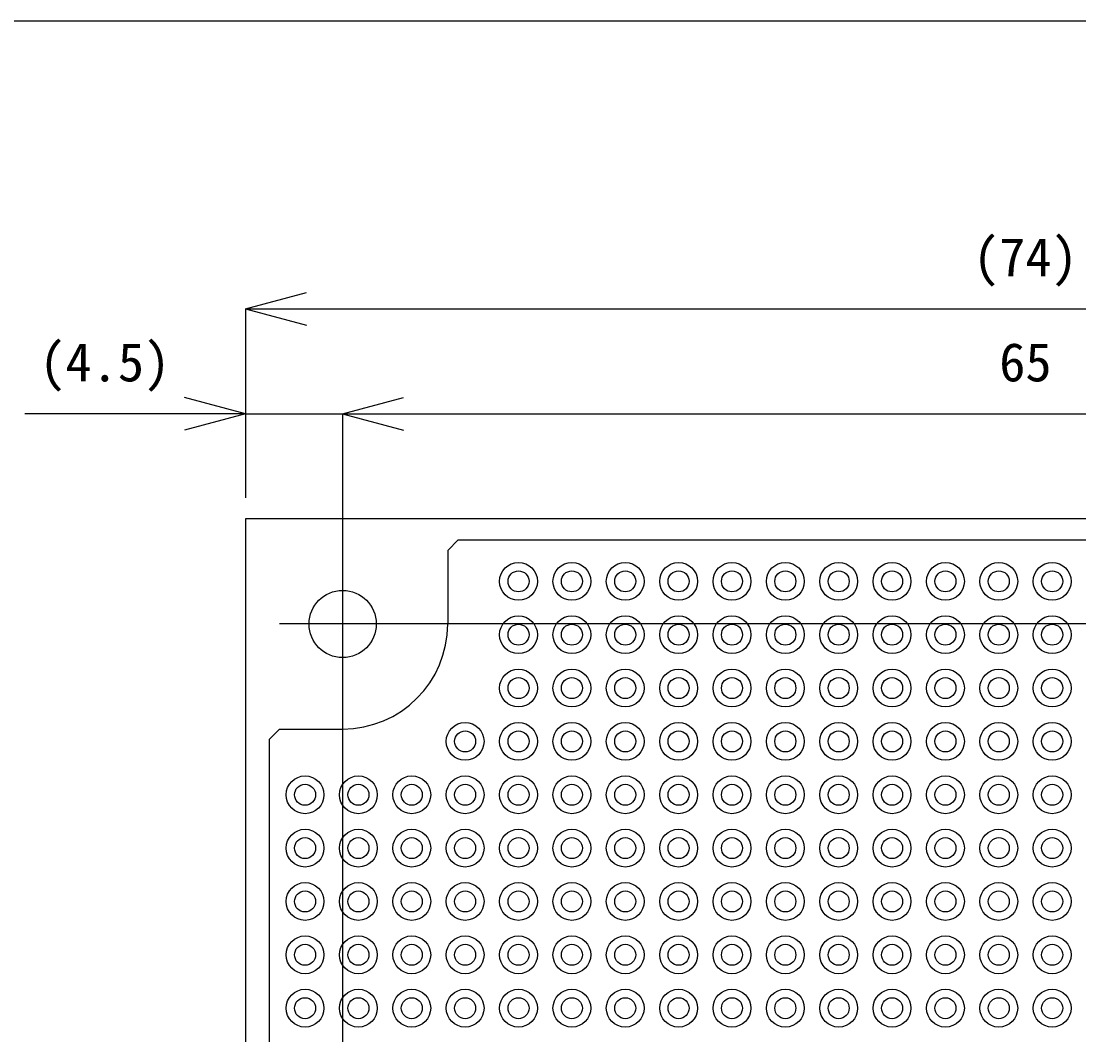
# Model space of a CAD drawing. Units: millimetres on the paper. Extents: x -138 to 138, y -95 to 95.
# Drawn here: x -17.8 to 32.5, y 46.7 to 95 of the extents above; entities that cross this region are included whole.
import ezdxf
from ezdxf.enums import TextEntityAlignment as Align

# ---------------------------------------------------------------- set-up
doc = ezdxf.new("R2010")
doc.units = ezdxf.units.MM
doc.layers.add('0-0', color=4, linetype='Continuous')
doc.layers.add('0-1', color=7, linetype='Continuous')
doc.styles.add('ＭＳ ゴシック', font='')
doc.styles.get('ＭＳ ゴシック').set_extended_font_data('MS Gothic')

msp = doc.modelspace()

# ---------------------------------------------------------------- linework, layer by layer
at = {"layer": '0-0'}
for p, q in [((-7.125, 81.3), (-4.227, 82.076)), ((-7.125, 81.3), (67.125, 81.3)), ((-7.125, 81.3), (-4.227, 80.524)), ((-7.125, 81.3), (-7.125, 72.3)), ((-7.125, 76.3), (-10.023, 77.076)), ((-2.5, 76.3), (0.398, 77.076)), ((-2.5, 76.3), (0.398, 77.076)), ((-7.125, 76.3), (-17.625, 76.3)), ((-7.125, 76.3), (-10.023, 75.524)), ((-7.125, 76.3), (-2.5, 76.3)), ((-2.5, 76.3), (2.5, 76.3)), ((-2.5, 76.3), (0.398, 75.524)), ((-2.5, 76.3), (62.5, 76.3)), ((-2.5, 76.3), (0.398, 75.524)), ((-2.5, 76.3), (-2.5, -46.3)), ((72.125, 66.3), (-5.5, 66.3))]:
    msp.add_line(p, q, dxfattribs=at)
at = {"layer": '0-0', "color": 7}
msp.add_lwpolyline([(-138.5, -95), (138.5, -95), (138.5, 95), (-138.5, 95)], close=True, dxfattribs=at)
at = {"layer": '0-1'}
for p, q in [((3, 70.3), (2.5, 69.8)), ((3, 70.3), (57, 70.3)), ((2.5, 69.8), (2.5, 66.3)), ((-5.5, 61.3), (-6, 60.8)), ((-5.5, 61.3), (-2.5, 61.3)), ((-6, 60.8), (-6, -23.2))]:
    msp.add_line(p, q, dxfattribs=at)
msp.add_lwpolyline([(67.125, -33.7), (67.125, 71.3), (-7.125, 71.3), (-7.125, -33.7)], close=True, dxfattribs=at)
for centre, radius in [((5.87, 68.33), 0.9), ((8.41, 68.33), 0.9), ((10.95, 68.33), 0.9), ((13.49, 68.33), 0.9), ((16.03, 68.33), 0.9), ((18.57, 68.33), 0.9), ((21.11, 68.33), 0.9), ((23.65, 68.33), 0.9), ((26.19, 68.33), 0.9), ((28.73, 68.33), 0.9), ((31.27, 68.33), 0.9), ((5.87, 68.33), 0.5), ((8.41, 68.33), 0.5), ((10.95, 68.33), 0.5), ((13.49, 68.33), 0.5), ((16.03, 68.33), 0.5), ((18.57, 68.33), 0.5), ((21.11, 68.33), 0.5), ((23.65, 68.33), 0.5), ((26.19, 68.33), 0.5), ((28.73, 68.33), 0.5), ((31.27, 68.33), 0.5), ((-2.5, 66.3), 1.6), ((5.87, 65.79), 0.9), ((8.41, 65.79), 0.9), ((10.95, 65.79), 0.9), ((13.49, 65.79), 0.9), ((16.03, 65.79), 0.9), ((18.57, 65.79), 0.9), ((21.11, 65.79), 0.9), ((23.65, 65.79), 0.9), ((26.19, 65.79), 0.9), ((28.73, 65.79), 0.9), ((31.27, 65.79), 0.9), ((5.87, 65.79), 0.5), ((8.41, 65.79), 0.5), ((10.95, 65.79), 0.5), ((13.49, 65.79), 0.5), ((16.03, 65.79), 0.5), ((18.57, 65.79), 0.5), ((21.11, 65.79), 0.5), ((23.65, 65.79), 0.5), ((26.19, 65.79), 0.5), ((28.73, 65.79), 0.5), ((31.27, 65.79), 0.5), ((5.87, 63.25), 0.9), ((8.41, 63.25), 0.9), ((10.95, 63.25), 0.9), ((13.49, 63.25), 0.9), ((16.03, 63.25), 0.9), ((18.57, 63.25), 0.9), ((21.11, 63.25), 0.9), ((23.65, 63.25), 0.9), ((26.19, 63.25), 0.9), ((28.73, 63.25), 0.9), ((31.27, 63.25), 0.9), ((5.87, 63.25), 0.5), ((8.41, 63.25), 0.5), ((10.95, 63.25), 0.5), ((13.49, 63.25), 0.5), ((16.03, 63.25), 0.5), ((18.57, 63.25), 0.5), ((21.11, 63.25), 0.5), ((23.65, 63.25), 0.5), ((26.19, 63.25), 0.5), ((28.73, 63.25), 0.5), ((31.27, 63.25), 0.5), ((3.33, 60.71), 0.9), ((5.87, 60.71), 0.9), ((8.41, 60.71), 0.9), ((10.95, 60.71), 0.9), ((13.49, 60.71), 0.9), ((16.03, 60.71), 0.9), ((18.57, 60.71), 0.9), ((21.11, 60.71), 0.9), ((23.65, 60.71), 0.9), ((26.19, 60.71), 0.9), ((28.73, 60.71), 0.9), ((31.27, 60.71), 0.9), ((3.33, 60.71), 0.5), ((5.87, 60.71), 0.5), ((8.41, 60.71), 0.5), ((10.95, 60.71), 0.5), ((13.49, 60.71), 0.5), ((16.03, 60.71), 0.5), ((18.57, 60.71), 0.5), ((21.11, 60.71), 0.5), ((23.65, 60.71), 0.5), ((26.19, 60.71), 0.5), ((28.73, 60.71), 0.5), ((31.27, 60.71), 0.5), ((-4.29, 58.17), 0.9), ((-1.75, 58.17), 0.9), ((0.79, 58.17), 0.9), ((3.33, 58.17), 0.9), ((5.87, 58.17), 0.9), ((8.41, 58.17), 0.9), ((10.95, 58.17), 0.9), ((13.49, 58.17), 0.9), ((16.03, 58.17), 0.9), ((18.57, 58.17), 0.9), ((21.11, 58.17), 0.9), ((23.65, 58.17), 0.9), ((26.19, 58.17), 0.9), ((28.73, 58.17), 0.9), ((31.27, 58.17), 0.9), ((-4.29, 58.17), 0.5), ((-1.75, 58.17), 0.5), ((0.79, 58.17), 0.5), ((3.33, 58.17), 0.5), ((5.87, 58.17), 0.5), ((8.41, 58.17), 0.5), ((10.95, 58.17), 0.5), ((13.49, 58.17), 0.5), ((16.03, 58.17), 0.5), ((18.57, 58.17), 0.5), ((21.11, 58.17), 0.5), ((23.65, 58.17), 0.5), ((26.19, 58.17), 0.5), ((28.73, 58.17), 0.5), ((31.27, 58.17), 0.5), ((-4.29, 55.63), 0.9), ((-1.75, 55.63), 0.9), ((0.79, 55.63), 0.9), ((3.33, 55.63), 0.9), ((5.87, 55.63), 0.9), ((8.41, 55.63), 0.9), ((10.95, 55.63), 0.9), ((13.49, 55.63), 0.9), ((16.03, 55.63), 0.9), ((18.57, 55.63), 0.9), ((21.11, 55.63), 0.9), ((23.65, 55.63), 0.9), ((26.19, 55.63), 0.9), ((28.73, 55.63), 0.9), ((31.27, 55.63), 0.9), ((-4.29, 55.63), 0.5), ((-1.75, 55.63), 0.5), ((0.79, 55.63), 0.5), ((3.33, 55.63), 0.5), ((5.87, 55.63), 0.5), ((8.41, 55.63), 0.5), ((10.95, 55.63), 0.5), ((13.49, 55.63), 0.5), ((16.03, 55.63), 0.5), ((18.57, 55.63), 0.5), ((21.11, 55.63), 0.5), ((23.65, 55.63), 0.5), ((26.19, 55.63), 0.5), ((28.73, 55.63), 0.5), ((31.27, 55.63), 0.5), ((-4.29, 53.09), 0.9), ((-1.75, 53.09), 0.9), ((0.79, 53.09), 0.9), ((3.33, 53.09), 0.9), ((5.87, 53.09), 0.9), ((8.41, 53.09), 0.9), ((10.95, 53.09), 0.9), ((13.49, 53.09), 0.9), ((16.03, 53.09), 0.9), ((18.57, 53.09), 0.9), ((21.11, 53.09), 0.9), ((23.65, 53.09), 0.9), ((26.19, 53.09), 0.9), ((28.73, 53.09), 0.9), ((31.27, 53.09), 0.9), ((-4.29, 53.09), 0.5), ((-1.75, 53.09), 0.5), ((0.79, 53.09), 0.5), ((3.33, 53.09), 0.5), ((5.87, 53.09), 0.5), ((8.41, 53.09), 0.5), ((10.95, 53.09), 0.5), ((13.49, 53.09), 0.5), ((16.03, 53.09), 0.5), ((18.57, 53.09), 0.5), ((21.11, 53.09), 0.5), ((23.65, 53.09), 0.5), ((26.19, 53.09), 0.5), ((28.73, 53.09), 0.5), ((31.27, 53.09), 0.5), ((-4.29, 50.55), 0.9), ((-1.75, 50.55), 0.9), ((0.79, 50.55), 0.9), ((3.33, 50.55), 0.9), ((5.87, 50.55), 0.9), ((8.41, 50.55), 0.9), ((10.95, 50.55), 0.9), ((13.49, 50.55), 0.9), ((16.03, 50.55), 0.9), ((18.57, 50.55), 0.9), ((21.11, 50.55), 0.9), ((23.65, 50.55), 0.9), ((26.19, 50.55), 0.9), ((28.73, 50.55), 0.9), ((31.27, 50.55), 0.9), ((-4.29, 50.55), 0.5), ((-1.75, 50.55), 0.5), ((0.79, 50.55), 0.5), ((3.33, 50.55), 0.5), ((5.87, 50.55), 0.5), ((8.41, 50.55), 0.5), ((10.95, 50.55), 0.5), ((13.49, 50.55), 0.5), ((16.03, 50.55), 0.5), ((18.57, 50.55), 0.5), ((21.11, 50.55), 0.5), ((23.65, 50.55), 0.5), ((26.19, 50.55), 0.5), ((28.73, 50.55), 0.5), ((31.27, 50.55), 0.5), ((-4.29, 48.01), 0.9), ((-1.75, 48.01), 0.9), ((0.79, 48.01), 0.9), ((3.33, 48.01), 0.9), ((5.87, 48.01), 0.9), ((8.41, 48.01), 0.9), ((10.95, 48.01), 0.9), ((13.49, 48.01), 0.9), ((16.03, 48.01), 0.9), ((18.57, 48.01), 0.9), ((21.11, 48.01), 0.9), ((23.65, 48.01), 0.9), ((26.19, 48.01), 0.9), ((28.73, 48.01), 0.9), ((31.27, 48.01), 0.9), ((-4.29, 48.01), 0.5), ((-1.75, 48.01), 0.5), ((0.79, 48.01), 0.5), ((3.33, 48.01), 0.5), ((5.87, 48.01), 0.5), ((8.41, 48.01), 0.5), ((10.95, 48.01), 0.5), ((13.49, 48.01), 0.5), ((16.03, 48.01), 0.5), ((18.57, 48.01), 0.5), ((21.11, 48.01), 0.5), ((23.65, 48.01), 0.5), ((26.19, 48.01), 0.5), ((28.73, 48.01), 0.5), ((31.27, 48.01), 0.5)]:
    msp.add_circle(centre, radius, dxfattribs=at)
msp.add_arc((-2.5, 66.3), 5, 270, 0, dxfattribs=at)

# ---------------------------------------------------------------- texts
at = {"layer": '0-0', "style": 'ＭＳ ゴシック'}
for s, p in [('(74)', (27.5, 82.3)), ('(4.5)', (-16.938, 77.3)), ('65', (28.75, 77.3))]:
    msp.add_text(s, height=1.833, dxfattribs=at).set_placement(p, align=Align.BOTTOM_LEFT)

doc.saveas('drawing.dxf')
